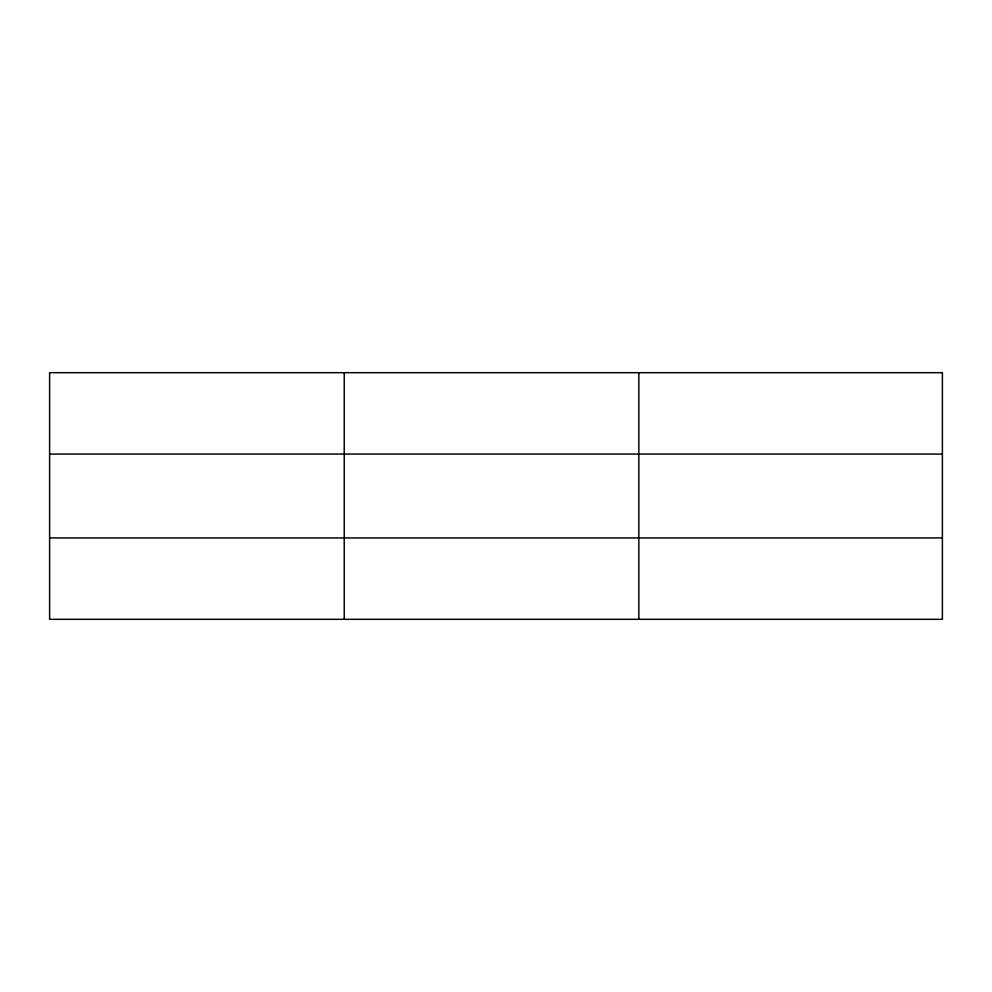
<?xml version="1.0" encoding="UTF-8"?>
<svg xmlns="http://www.w3.org/2000/svg" width="992" height="992" viewBox="0 0 992 992"><rect width="100%" height="100%" fill="white"/><g stroke="black" fill="none" stroke-linecap="round" stroke-linejoin="round"><path stroke-width="1.49" d="M344.224 372.682L344.224 619.318M638.848 372.682L638.848 619.318M49.6 454.076L942.4 454.076M49.6 537.924L942.4 537.924M942.4 372.682L942.4 619.318L49.6 619.318L49.6 372.682L942.4 372.682"/></g></svg>
